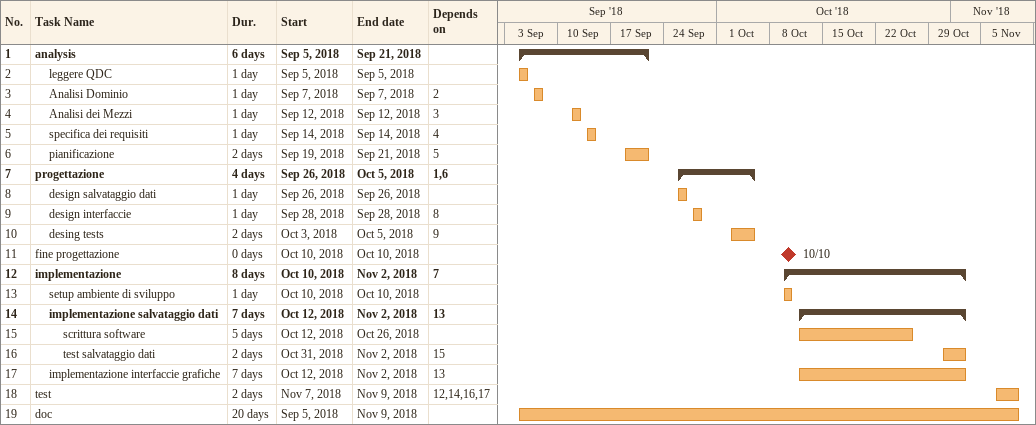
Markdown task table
| ID | Level | Task | Duration | Start | Finish | Predecessors |
|---|---|---|---|---|---|---|
| 1 | 1 | **analysis** | 6d | 2018-09-05 | 2018-09-21 |  |
| 2 | 2 | leggere QDC | 1d | 2018-09-05 | 2018-09-05 |  |
| 3 | 2 | Analisi Dominio | 1d | 2018-09-07 | 2018-09-07 | 2 |
| 4 | 2 | Analisi dei Mezzi | 1d | 2018-09-12 | 2018-09-12 | 3 |
| 5 | 2 | specifica dei requisiti | 1d | 2018-09-14 | 2018-09-14 | 4 |
| 6 | 2 | pianificazione | 2d | 2018-09-19 | 2018-09-21 | 5 |
| 7 | 1 | **progettazione** | 4d | 2018-09-26 | 2018-10-05 | 1, 6 |
| 8 | 2 | design salvataggio dati | 1d | 2018-09-26 | 2018-09-26 |  |
| 9 | 2 | design interfaccie | 1d | 2018-09-28 | 2018-09-28 | 8 |
| 10 | 2 | desing tests | 2d | 2018-10-03 | 2018-10-05 | 9 |
| 11 | 1 | fine progettazione | 0d | 2018-10-10 | 2018-10-10 |  |
| 12 | 1 | **implementazione** | 8d | 2018-10-10 | 2018-11-02 | 7 |
| 13 | 2 | setup ambiente di sviluppo | 1d | 2018-10-10 | 2018-10-10 |  |
| 14 | 2 | **implementazione salvataggio dati** | 7d | 2018-10-12 | 2018-11-02 | 13 |
| 15 | 3 | scrittura software | 5d | 2018-10-12 | 2018-10-26 |  |
| 16 | 3 | test salvataggio dati | 2d | 2018-10-31 | 2018-11-02 | 15 |
| 17 | 2 | implementazione interfaccie grafiche | 7d | 2018-10-12 | 2018-11-02 | 13 |
| 18 | 1 | test | 2d | 2018-11-07 | 2018-11-09 | 12, 14, 16, 17 |
| 19 | 1 | doc | 20d | 2018-09-05 | 2018-11-09 |  |
